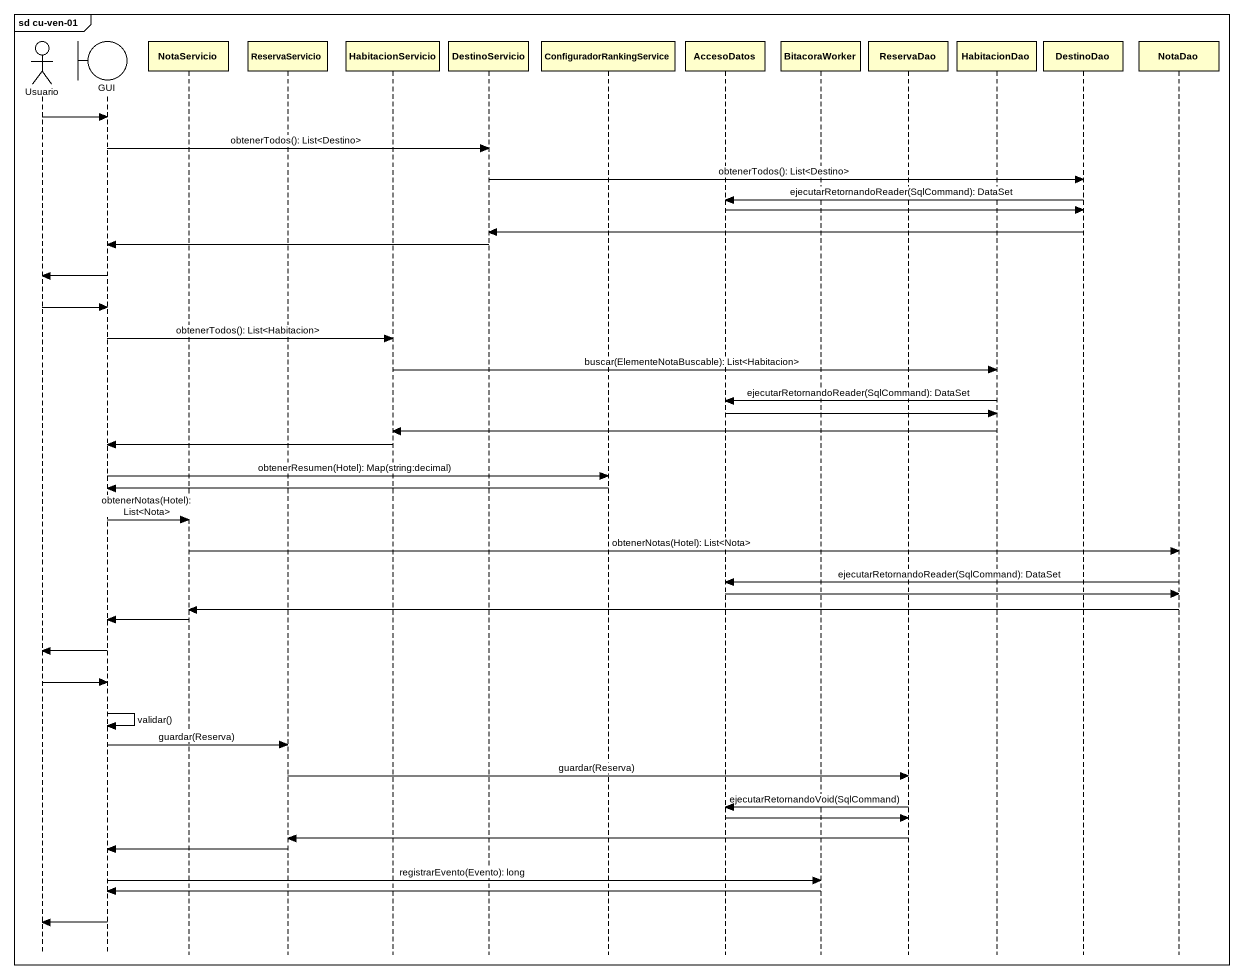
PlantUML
@startuml
mainframe sd cu-ven-01
hide footbox
actor Usuario
boundary GUI
participant NotaServicio
participant ReservaServicio
participant HabitacionServicio
participant DestinoServicio
participant ConfiguradorRankingService
participant AccesoDatos
participant BitacoraWorker
participant ReservaDao
participant HabitacionDao
participant DestinoDao
participant NotaDao

Usuario -> GUI
GUI -> DestinoServicio : obtenerTodos(): List<Destino>
DestinoServicio -> DestinoDao : obtenerTodos(): List<Destino>
DestinoDao -> AccesoDatos : ejecutarRetornandoReader(SqlCommand): DataSet
AccesoDatos -> DestinoDao
DestinoDao -> DestinoServicio
DestinoServicio -> GUI
GUI -> Usuario
Usuario -> GUI
GUI -> HabitacionServicio : obtenerTodos(): List<Habitacion>
HabitacionServicio -> HabitacionDao : buscar(ElementeNotaBuscable): List<Habitacion>
HabitacionDao -> AccesoDatos : ejecutarRetornandoReader(SqlCommand): DataSet
AccesoDatos -> HabitacionDao
HabitacionDao -> HabitacionServicio
HabitacionServicio -> GUI
GUI -> ConfiguradorRankingService : obtenerResumen(Hotel): Map(string:decimal)
ConfiguradorRankingService -> GUI
GUI -> NotaServicio : obtenerNotas(Hotel): List<Nota>
NotaServicio -> NotaDao : obtenerNotas(Hotel): List<Nota>
NotaDao -> AccesoDatos : ejecutarRetornandoReader(SqlCommand): DataSet
AccesoDatos -> NotaDao
NotaDao -> NotaServicio
NotaServicio -> GUI
GUI -> Usuario
Usuario -> GUI
GUI -> GUI : validar()
GUI -> ReservaServicio : guardar(Reserva)
ReservaServicio -> ReservaDao : guardar(Reserva)
ReservaDao -> AccesoDatos : ejecutarRetornandoVoid(SqlCommand)
AccesoDatos -> ReservaDao
ReservaDao -> ReservaServicio
ReservaServicio -> GUI
GUI -> BitacoraWorker : registrarEvento(Evento): long
BitacoraWorker -> GUI
GUI -> Usuario
@enduml
